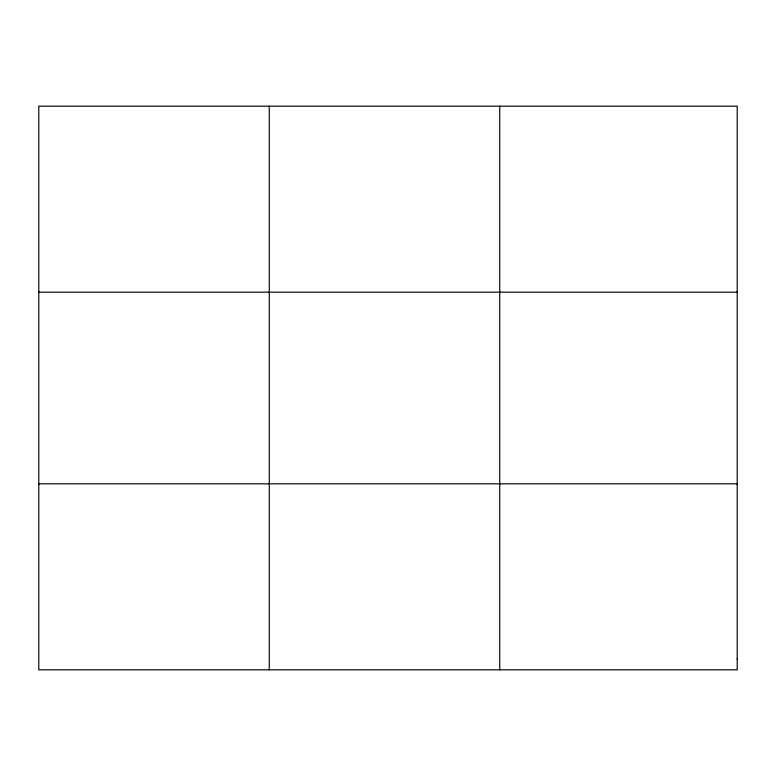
<?xml version="1.0" encoding="UTF-8"?>
<svg xmlns="http://www.w3.org/2000/svg" width="776" height="776" viewBox="0 0 776 776"><rect width="100%" height="100%" fill="white"/><g stroke="black" fill="none" stroke-linecap="round" stroke-linejoin="round"><path stroke-width="1.16" d="M269.272 106.176L269.272 669.824M499.744 106.176L499.744 669.824M38.8 292.183L737.2 292.183M38.8 483.817L737.2 483.817M737.2 658.882L737.2 669.824L38.8 669.824L38.8 106.176L737.2 106.176L737.2 658.882"/></g></svg>
